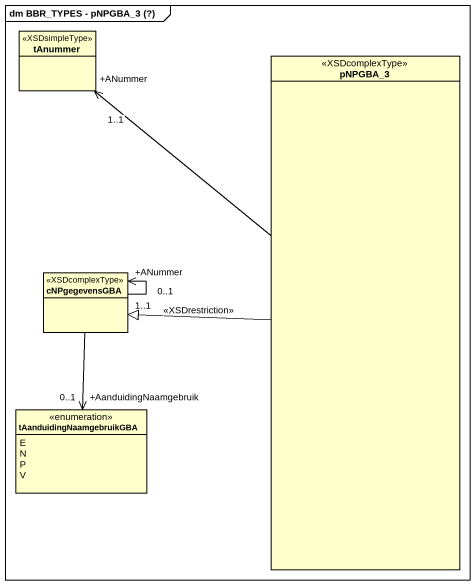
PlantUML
@startuml
mainframe dm BBR_TYPES - pNPGBA_3 (?)
hide circle
hide empty members
class tAnummer <<XSDsimpleType>>
class pNPGBA_3 <<XSDcomplexType>>
class cNPgegevensGBA <<XSDcomplexType>>
enum tAanduidingNaamgebruikGBA {
  E
  N
  P
  V
}
pNPGBA_3 -up-> "+ANummer\n1..1" tAnummer
pNPGBA_3 -left-|> "1..1" cNPgegevensGBA : <<XSDrestriction>>
cNPgegevensGBA --> "+ANummer\n0..1" cNPgegevensGBA
cNPgegevensGBA --> "+AanduidingNaamgebruik\n0..1" tAanduidingNaamgebruikGBA
@enduml
